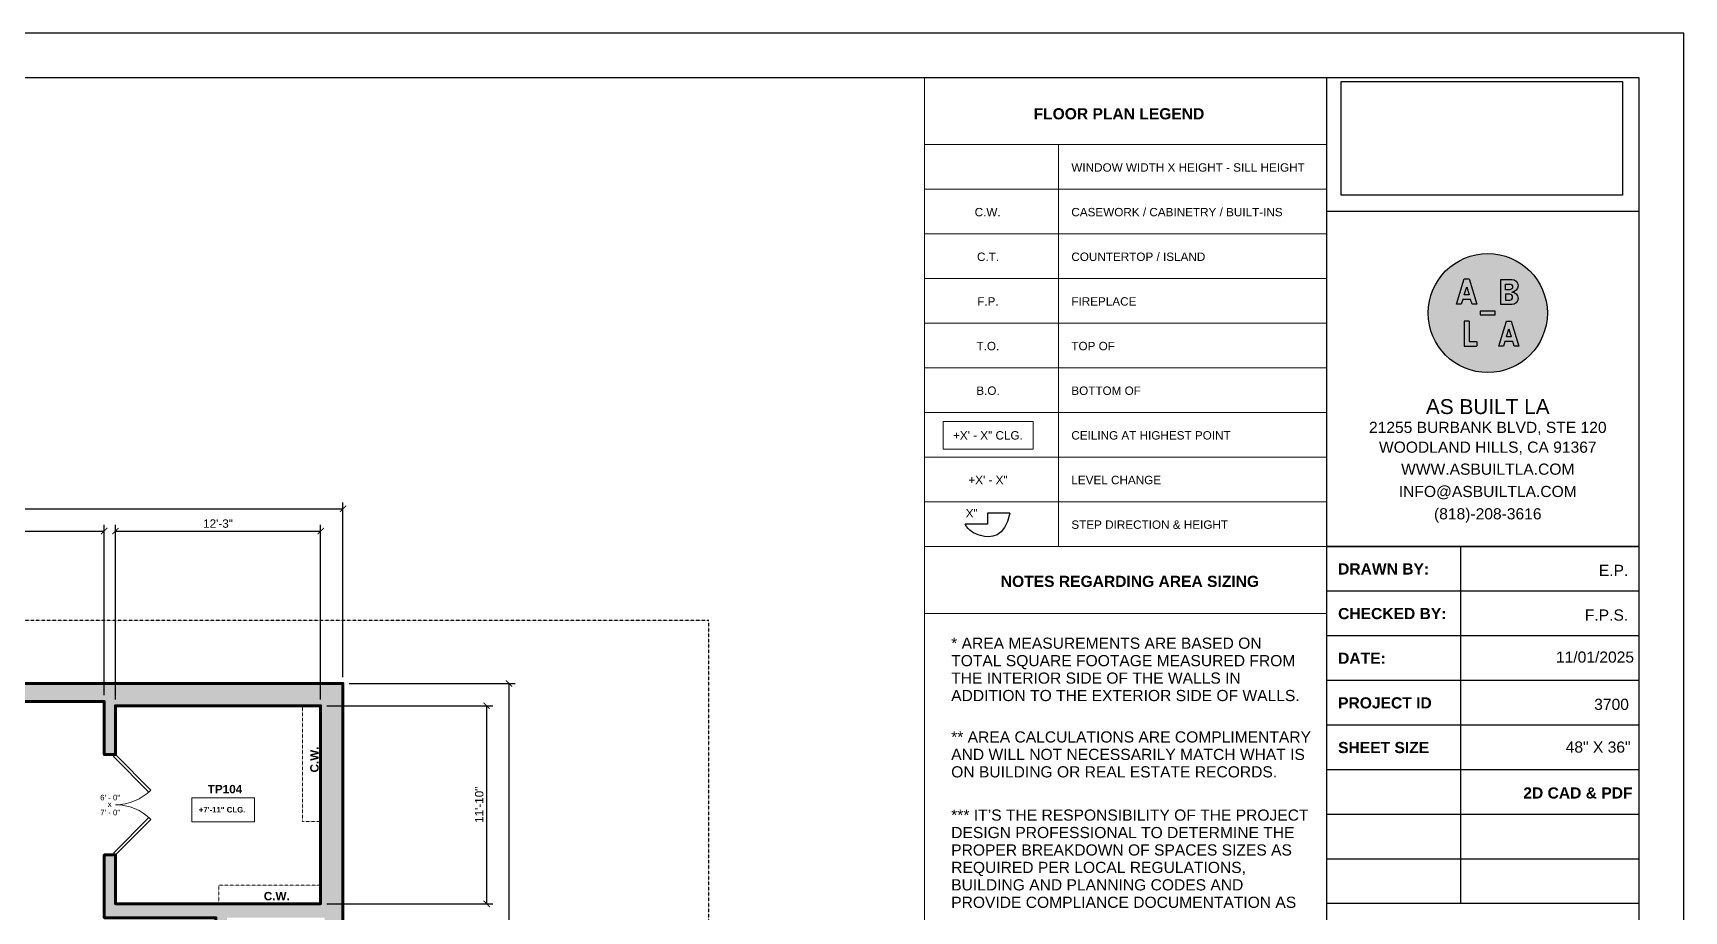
# Model space of a CAD drawing. Header units: inches. Extents: x -2078 to 106214, y -964 to 6385.
# Drawn here: x 45079 to 46262, y 4603 to 5233 of the extents above; entities that cross this region are included whole.
import ezdxf

# ---------------------------------------------------------------- set-up
doc = ezdxf.new("R2010")
doc.units = ezdxf.units.IN
doc.header["$MEASUREMENT"] = 0
doc.set_wipeout_variables(frame=1)
doc.linetypes.add('HIDDEN2', pattern=[0.1875, 0.125, -0.0625])
for name, color, linetype, lineweight in [('A-ANNO', 2, 'Continuous', 5), ('A-ANNO-DIMS', 1, 'Continuous', 9), ('A-DETAIL-2', 20, 'Continuous', 25), ('A-DETAIL-3', 40, 'Continuous', 15), ('A-DOOR', 1, 'Continuous', 18), ('A-HIDDEN', 2, 'HIDDEN2', 18), ('A-WALL', 3, 'Continuous', 40)]:
    doc.layers.add(name, color=color, linetype=linetype, lineweight=lineweight)
doc.layers.add('A-HATCH', color=9, linetype='Continuous')
doc.layers.add('A-TB', color=7, linetype='Continuous')
doc.styles.add('Arial_1', font='arial.ttf', dxfattribs={"height": 0.0625})
doc.styles.add('Arial_3', font='arial.ttf', dxfattribs={"height": 0.125})
doc.styles.add('Arial_4', font='arial.ttf', dxfattribs={"height": 3})
doc.styles.add('Arial_6', font='arial.ttf', dxfattribs={"height": 0.09375})
doc.styles.add('Arial_B', font='arialbd.ttf', dxfattribs={"height": 4.5})
doc.styles.add('Arial_B_1', font='arialbd.ttf', dxfattribs={"height": 3})
doc.styles.add('Arial_B_2', font='arialbd.ttf', dxfattribs={"height": 0.125})
doc.styles.add('Arial_B_3', font='arialbd.ttf', dxfattribs={"height": 0.0625})
doc.styles.add('JC', font='arial.ttf', dxfattribs={"height": 0.125})
doc.dimstyles.new('JC-DIMS', dxfattribs={"dimtxt": 0.125, "dimasz": 0.09375, "dimexe": 0.09375, "dimexo": 0.09375, "dimgap": 0.046875, "dimtad": 1, "dimdec": 1, "dimzin": 0, "dimdsep": 46, "dimlunit": 4, "dimtxsty": 'JC', "dimblk": 'ARCHTICK', "dimcen": 0.09, "dimclrd": 1, "dimclre": 1, "dimclrt": 256, "dimadec": 0, "dimazin": 0, "dimtfac": 1, "dimtdec": 1, "dimtofl": 0, "dimtmove": 1, "dimatfit": 3, "dimfxl": 1, "dimtolj": 1, "dimtzin": 0, "dimarcsym": 0})
picture_1 = doc.add_image_def('image1.png', size_in_pixel=(151, 61))

# ---------------------------------------------------------------- blocks, each defined once
blk = doc.blocks.new('Logo - ABLA - CAD Format')
at = {"layer": 'A-HATCH', "true_color": 0xc9ee63}
h = blk.add_hatch(color=71, dxfattribs=at)
h.dxf.hatch_style = 1
h.paths.add_polyline_path([(-0.707, 0.887), (-0.79, 0.617), (-0.624, 0.617)], flags=0)
h.paths.add_polyline_path([(0.595, 0.782), (0.736, 0.782, 1), (0.736, 0.977), (0.595, 0.977)], flags=0)
h.paths.add_polyline_path([(0.595, 0.438), (0.736, 0.438, 1), (0.736, 0.632), (0.595, 0.632)], flags=0)
h.paths.add_polyline_path([(0.624, -0.797), (0.79, -0.797), (0.707, -0.527)], flags=0)
h.paths.add_polyline_path([(-2, 0, 1), (2, 0, 1)])
h.paths.add_polyline_path([(0.803, 0.283), (0.44, 0.283), (0.44, 1.132), (0.803, 1.132, -1), (0.803, 0.707, -1)], flags=16)
h.paths.add_polyline_path([(0.736, 0.438), (0.595, 0.438), (0.595, 0.632), (0.736, 0.632, -1)], flags=0)
h.paths.add_polyline_path([(0.787, -0.267), (1.048, -1.116), (0.888, -1.116), (0.839, -0.957), (0.575, -0.957), (0.526, -1.116), (0.367, -1.116), (0.627, -0.267)], flags=16)
h.paths.add_polyline_path([(0.736, 0.782), (0.595, 0.782), (0.595, 0.977), (0.736, 0.977, -1)], flags=0)
h.paths.add_polyline_path([(0.707, -0.527), (0.79, -0.797), (0.624, -0.797)], flags=0)
h.paths.add_polyline_path([(0.25, 0.062), (0.25, -0.062), (-0.25, -0.062), (-0.25, 0.062)], flags=16)
h.paths.add_polyline_path([(-0.367, 0.298), (-0.526, 0.298), (-0.575, 0.458), (-0.839, 0.458), (-0.888, 0.298), (-1.048, 0.298), (-0.787, 1.147), (-0.627, 1.147)], flags=16)
h.paths.add_polyline_path([(-0.627, -0.267), (-0.627, -0.957), (-0.367, -0.957), (-0.367, -1.116), (-0.787, -1.116), (-0.787, -0.267)], flags=16)
h.paths.add_polyline_path([(-0.624, 0.617), (-0.79, 0.617), (-0.707, 0.887)], flags=0)
at = {"layer": 'A-HATCH'}
h = blk.add_hatch(color=250, dxfattribs=at)
h.dxf.hatch_style = 1
h.paths.add_polyline_path([(-0.627, 1.147), (-0.787, 1.147), (-1.048, 0.298), (-0.888, 0.298), (-0.839, 0.458), (-0.575, 0.458), (-0.526, 0.298), (-0.367, 0.298)])
h.paths.add_polyline_path([(-0.624, 0.617), (-0.79, 0.617), (-0.707, 0.887)], flags=16)
h.paths.add_polyline_path([(0.44, 0.283), (0.803, 0.283, 1), (0.803, 0.707, 1), (0.803, 1.132), (0.44, 1.132)])
h.paths.add_polyline_path([(0.595, 0.438), (0.595, 0.632), (0.736, 0.632, -1), (0.736, 0.438)], flags=16)
h.paths.add_polyline_path([(0.595, 0.782), (0.595, 0.977), (0.736, 0.977, -1), (0.736, 0.782)], flags=16)
h.paths.add_polyline_path([(0.367, -1.116), (0.526, -1.116), (0.575, -0.957), (0.839, -0.957), (0.888, -1.116), (1.048, -1.116), (0.787, -0.267), (0.627, -0.267)])
h.paths.add_polyline_path([(0.707, -0.527), (0.79, -0.797), (0.624, -0.797)], flags=16)
h.paths.add_polyline_path([(0.25, -0.062), (0.25, 0.062), (-0.25, 0.062), (-0.25, -0.062)])
h.paths.add_polyline_path([(-0.787, -1.116), (-0.367, -1.116), (-0.367, -0.957), (-0.627, -0.957), (-0.627, -0.267), (-0.787, -0.267)])
at = {"layer": 'A-HATCH', "true_color": 0xc9ee63}
h = blk.add_hatch(color=71, dxfattribs=at)
h.dxf.hatch_style = 1
h.paths.add_polyline_path([(-0.707, 0.887), (-0.79, 0.617), (-0.624, 0.617)])
h.paths.add_polyline_path([(0.736, 0.782, 1), (0.736, 0.977), (0.595, 0.977), (0.595, 0.782)])
h.paths.add_polyline_path([(0.595, 0.632), (0.595, 0.438), (0.736, 0.438, 1), (0.736, 0.632)])
h.paths.add_polyline_path([(0.624, -0.797), (0.79, -0.797), (0.707, -0.527)])
blk.add_circle((0, 0), 2)
at = {"layer": 'A-HATCH', "color": 250}
for points in [[(-0.627, 1.147), (-0.367, 0.298), (-0.526, 0.298), (-0.575, 0.458), (-0.839, 0.458), (-0.888, 0.298), (-1.048, 0.298), (-0.787, 1.147)], [(-0.707, 0.887), (-0.624, 0.617), (-0.79, 0.617)], [(0.25, 0.062), (-0.25, 0.062), (-0.25, -0.062), (0.25, -0.062)], [(0.787, -0.267), (1.048, -1.116), (0.888, -1.116), (0.839, -0.957), (0.575, -0.957), (0.526, -1.116), (0.367, -1.116), (0.627, -0.267)], [(0.707, -0.527), (0.79, -0.797), (0.624, -0.797)]]:
    blk.add_lwpolyline(points, close=True, dxfattribs=at)
for points in [[(0.803, 0.707, -1), (0.803, 0.283), (0.44, 0.283), (0.44, 1.132), (0.803, 1.132, -1)], [(0.595, 0.977), (0.736, 0.977, -1), (0.736, 0.782), (0.595, 0.782)], [(0.595, 0.438), (0.736, 0.438, 1), (0.736, 0.632), (0.595, 0.632)]]:
    blk.add_lwpolyline(points, format="xyb", close=True, dxfattribs=at)
for points in [[(-0.787, -0.267), (-0.787, -1.116), (-0.367, -1.116)], [(-0.627, -0.267), (-0.787, -0.267)], [(-0.627, -0.267), (-0.627, -0.957), (-0.367, -0.957)], [(-0.367, -0.957), (-0.367, -1.116)]]:
    blk.add_lwpolyline(points, dxfattribs=at)
blk = doc.blocks.new('TB-INFO-ABLA')
blk.add_wipeout([(168, 180), (168, 0), (0, 0), (0, 180)])
blk.add_wipeout([(168, 180), (168, 0), (0, 0), (0, 180)])
at = {"xscale": 16, "yscale": 16, "zscale": 16}
blk.add_blockref('Logo - ABLA - CAD Format', (86.6, 125.44), dxfattribs=at)
at = {"char_height": 6, "width": 168.6195, "attachment_point": 2, "style": 'JC', "bg_fill": 2}
for s, insert in [('21255 BURBANK BLVD, STE 120', (86.6, 66.99)), ('(818)-208-3616', (86.6, 20.54))]:
    blk.add_mtext(s, dxfattribs=dict(at, insert=insert))
for s, insert in [('WOODLAND HILLS, CA 91367', (86.6, 56.36)), ('INFO@ASBUILTLA.COM', (86.6, 32.54))]:
    blk.add_mtext(s, dxfattribs=dict(at, insert=insert))
at = {"insert": (86.6, 44.54), "char_height": 6, "width": 168.6195, "attachment_point": 2, "style": 'JC', "bg_fill": 2}
blk.add_mtext('WWW.ASBUILTLA.COM', dxfattribs=at)
blk.add_lwpolyline([(168, 180), (0, 180), (0, 0), (168, 0)], close=True)
at = {"insert": (86.6, 75.11), "char_height": 8, "width": 154.3467, "attachment_point": 5, "style": 'JC', "bg_fill": 2}
blk.add_mtext('AS BUILT LA ', dxfattribs=at)
blk = doc.blocks.new('JC_TB_48x36 - JC_TB_4836-1441736-Floor Plans')
at = {"layer": 'A-TB'}
for p, q in [((47.997, 24.012), (-0.003, 24.012)), ((47.997, -11.988), (47.997, 24.012)), ((47.497, 23.512), (0.747, 23.512)), ((43.997, 23.512), (43.997, -11.488)), ((47.497, 18.262), (43.997, 18.262)), ((47.497, 17.762), (43.997, 17.762)), ((47.497, 17.262), (43.997, 17.262)), ((47.497, 16.762), (43.997, 16.762)), ((47.497, 16.262), (43.997, 16.262)), ((47.497, 15.762), (43.997, 15.762)), ((47.497, 15.262), (43.997, 15.262)), ((47.497, 14.762), (43.997, 14.762)), ((47.497, 14.262), (43.997, 14.262))]:
    blk.add_line(p, q, dxfattribs=at)
at = {"layer": 'A-TB', "char_height": 0.125, "attachment_point": 1, "bg_fill": 3, "box_fill_scale": 1.25, "bg_fill_color": 256, "bg_fill_true_color": 13158600, "bg_fill_transparency": 0}
for s, insert, width, style in [('DRAWN BY:', (44.126, 18.073), 1.22463, 'Arial_B_2'), ('CHECKED BY:', (44.126, 17.573), 1.4645, 'Arial_B_2'), ('DATE:', (44.126, 17.073), 0.63441, 'Arial_B_2'), ('PROJECT ID', (44.126, 16.573), 1.26566, 'Arial_B_2'), ('SHEET SIZE', (44.126, 16.073), 1.23725, 'Arial_B_2'), ('48" X 36"', (46.673, 16.078), 0.87428, 'Arial_3')]:
    blk.add_mtext(s, dxfattribs=dict(at, insert=insert, width=width, style=style))
at = {"layer": 'A-TB'}
for p, q in [((47.497, -11.488), (47.497, 23.512)), ((45.497, 18.262), (45.497, 14.262))]:
    blk.add_line(p, q, dxfattribs=at)
blk = doc.blocks.new('JC_DOUBLE DOOR - DOUBLE DOOR-1476838-1-1st Floor - Athletic Pavilion')
at = {"layer": 'A-DOOR', "lineweight": 30}
for p, q in [((-36, 4), (-10.5, 29.5)), ((-9.1, 28), (-34.6, 2.6)), ((-10.5, 29.5), (-9.1, 28)), ((10.5, 29.5), (9.1, 28)), ((9.1, 28), (34.6, 2.6)), ((36, 4), (10.5, 29.5)), ((-34.6, 2.6), (-36, 4)), ((34.6, 2.6), (36, 4))]:
    blk.add_line(p, q, dxfattribs=at)
at = {"layer": 'A-DOOR', "lineweight": 9}
for centre, start, end in [((-36, 4), 0, 45), ((36, 4), 135, 180)]:
    blk.add_arc(centre, 36, start, end, dxfattribs=at)
blk = doc.blocks.new('_ArchTick')
at = {"color": 0, "linetype": 'ByBlock', "const_width": 0.15}
blk.add_lwpolyline([(-0.5, -0.5), (0.5, 0.5)], dxfattribs=at)
blk = doc.blocks.new('*D2244')
at = {"layer": 'A-ANNO-DIMS', "color": 1, "lineweight": -2, "transparency": 16777216}
for p, q in [((45138.4, 4755), (45138.4, 4880.2)), ((45138.4, 4875.7), (45285.4, 4875.7)), ((45285.4, 4755), (45285.4, 4880.2))]:
    blk.add_line(p, q, dxfattribs=at)
at = {"layer": 'Defpoints', "color": 0, "transparency": 16777216}
for p in [(45285.4, 4875.7), (45138.4, 4750.5), (45285.4, 4750.5)]:
    blk.add_point(p, dxfattribs=at)
at = {"layer": 'A-ANNO-DIMS', "color": 1, "lineweight": -2, "transparency": 16777216, "xscale": 4.5, "yscale": 4.5, "zscale": 4.5, "rotation": 180}
blk.add_blockref('_ArchTick', (45138.4, 4875.7), dxfattribs=at)
at = {"layer": 'A-ANNO-DIMS', "color": 1, "lineweight": -2, "transparency": 16777216, "xscale": 4.5, "yscale": 4.5, "zscale": 4.5}
blk.add_blockref('_ArchTick', (45285.4, 4875.7), dxfattribs=at)
at = {"layer": 'A-ANNO-DIMS', "color": 2, "transparency": 16777216, "insert": (45211.9, 4881), "char_height": 6, "width": 0.487, "attachment_point": 5, "style": 'JC'}
blk.add_mtext('\\A1;12\'-3"', dxfattribs=at)
blk = doc.blocks.new('*D2264')
at = {"layer": 'A-ANNO-DIMS', "color": 1, "lineweight": -2, "transparency": 16777216}
for p, q in [((44081.4, 4758), (44081.4, 4880.2)), ((44081.4, 4875.7), (45130.4, 4875.7)), ((45130.4, 4758), (45130.4, 4880.2))]:
    blk.add_line(p, q, dxfattribs=at)
at = {"layer": 'Defpoints', "color": 0, "transparency": 16777216}
for p in [(45130.4, 4875.7), (44081.4, 4753.5), (45130.4, 4753.5)]:
    blk.add_point(p, dxfattribs=at)
at = {"layer": 'A-ANNO-DIMS', "color": 1, "lineweight": -2, "transparency": 16777216, "xscale": 4.5, "yscale": 4.5, "zscale": 4.5, "rotation": 180}
blk.add_blockref('_ArchTick', (44081.4, 4875.7), dxfattribs=at)
at = {"layer": 'A-ANNO-DIMS', "color": 1, "lineweight": -2, "transparency": 16777216, "xscale": 4.5, "yscale": 4.5, "zscale": 4.5}
blk.add_blockref('_ArchTick', (45130.4, 4875.7), dxfattribs=at)
at = {"layer": 'A-ANNO-DIMS', "color": 2, "transparency": 16777216, "insert": (44605.9, 4881), "char_height": 6, "width": 0.487, "attachment_point": 5, "style": 'JC'}
blk.add_mtext('\\A1;87\'-5"', dxfattribs=at)
blk = doc.blocks.new('*D2266')
at = {"layer": 'A-ANNO-DIMS', "color": 1, "lineweight": -2, "transparency": 16777216}
for p, q in [((43561.4, 4698.7), (43561.4, 4896.2)), ((45301.4, 4771), (45301.4, 4896.2)), ((43561.4, 4891.7), (45301.4, 4891.7))]:
    blk.add_line(p, q, dxfattribs=at)
at = {"layer": 'Defpoints', "color": 0, "transparency": 16777216}
for p in [(45301.4, 4891.7), (45301.4, 4766.5), (43561.4, 4694.2)]:
    blk.add_point(p, dxfattribs=at)
at = {"layer": 'A-ANNO-DIMS', "color": 1, "lineweight": -2, "transparency": 16777216, "xscale": 4.5, "yscale": 4.5, "zscale": 4.5, "rotation": 180}
blk.add_blockref('_ArchTick', (43561.4, 4891.7), dxfattribs=at)
at = {"layer": 'A-ANNO-DIMS', "color": 1, "lineweight": -2, "transparency": 16777216, "xscale": 4.5, "yscale": 4.5, "zscale": 4.5}
blk.add_blockref('_ArchTick', (45301.4, 4891.7), dxfattribs=at)
at = {"layer": 'A-ANNO-DIMS', "color": 2, "transparency": 16777216, "insert": (44431.4, 4897), "char_height": 6, "width": 0.574, "attachment_point": 5, "style": 'JC'}
blk.add_mtext("\\A1;145'", dxfattribs=at)
blk = doc.blocks.new('*D2292')
at = {"layer": 'A-ANNO-DIMS', "color": 1, "lineweight": -2, "transparency": 16777216}
for p, q in [((45289.9, 4750.5), (45408.8, 4750.5)), ((45404.3, 4750.5), (45404.3, 4608.5)), ((45289.9, 4608.5), (45408.8, 4608.5))]:
    blk.add_line(p, q, dxfattribs=at)
at = {"layer": 'Defpoints', "color": 0, "transparency": 16777216}
for p in [(45285.4, 4750.5), (45285.4, 4608.5), (45404.3, 4608.5)]:
    blk.add_point(p, dxfattribs=at)
at = {"layer": 'A-ANNO-DIMS', "color": 1, "lineweight": -2, "transparency": 16777216, "xscale": 4.5, "yscale": 4.5, "zscale": 4.5}
for p, rotation in [((45404.3, 4750.5), 90), ((45404.3, 4608.5), 270)]:
    blk.add_blockref('_ArchTick', p, dxfattribs=dict(at, rotation=rotation))
at = {"layer": 'A-ANNO-DIMS', "color": 2, "transparency": 16777216, "insert": (45399, 4679.5), "char_height": 6, "width": 0.574, "attachment_point": 5, "rotation": 90, "style": 'JC'}
blk.add_mtext('\\A1;11\'-10"', dxfattribs=at)
blk = doc.blocks.new('*D2294')
at = {"layer": 'A-ANNO-DIMS', "color": 1, "lineweight": -2, "transparency": 16777216}
for p, q in [((45305.9, 4766.5), (45424.8, 4766.5)), ((45420.3, 4766.5), (45420.3, 3552.5)), ((45305.9, 3552.5), (45424.8, 3552.5))]:
    blk.add_line(p, q, dxfattribs=at)
at = {"layer": 'Defpoints', "color": 0, "transparency": 16777216}
for p in [(45301.4, 4766.5), (45301.4, 3552.5), (45420.3, 3552.5)]:
    blk.add_point(p, dxfattribs=at)
at = {"layer": 'A-ANNO-DIMS', "color": 1, "lineweight": -2, "transparency": 16777216, "xscale": 4.5, "yscale": 4.5, "zscale": 4.5}
for p, rotation in [((45420.3, 4766.5), 90), ((45420.3, 3552.5), 270)]:
    blk.add_blockref('_ArchTick', p, dxfattribs=dict(at, rotation=rotation))
at = {"layer": 'A-ANNO-DIMS', "color": 2, "transparency": 16777216, "insert": (45415, 4159.5), "char_height": 6, "width": 0.574, "attachment_point": 5, "rotation": 90, "style": 'JC'}
blk.add_mtext('\\A1;101\'-2"', dxfattribs=at)
blk = doc.blocks.new('JC- existing door Tag_quad - JC- existing door Tag_quad-839775-1-1st Floor - Athletic Pavilion')
at = {"layer": 'A-ANNO', "insert": (-0.023, 0.038), "char_height": 0.0625, "width": 0.0505, "attachment_point": 1, "style": 'Arial_3', "bg_fill": 3, "box_fill_scale": 1.25, "bg_fill_color": 256, "bg_fill_true_color": 13158600, "bg_fill_transparency": 0}
blk.add_mtext('x', dxfattribs=at)

msp = doc.modelspace()

# ---------------------------------------------------------------- linework, layer by layer
at = {"layer": 'A-DETAIL-2'}
for p, q in [((45778.992, 4888.555), (45762.992, 4888.555)), ((45762.992, 4888.555), (45762.992, 4880.724)), ((45762.992, 4880.724), (45746.992, 4880.724))]:
    msp.add_line(p, q, dxfattribs=at)
msp.add_open_spline([(45778.992, 4888.555), (45775.497, 4870.574), (45757.793, 4870.574), (45749.552, 4875.974), (45746.992, 4880.724)], degree=3, knots=[0, 0, 0, 0, 0.0199103671, 0.0342127174, 0.0342127174, 0.0342127174, 0.0342127174], dxfattribs=at)
at = {"layer": 'A-DETAIL-3', "lineweight": 9}
for p, q in [((46005.88, 5200.663), (45717.88, 5200.663)), ((45717.88, 5200.663), (45717.88, 4864.663)), ((45717.88, 5200.663), (45717.88, 2960.663)), ((46005.88, 5152.663), (45717.88, 5152.663)), ((45813.88, 5152.663), (45813.88, 4864.663)), ((46005.88, 5120.663), (45717.88, 5120.663)), ((45717.88, 4864.663), (45717.88, 4464.663)), ((45717.88, 4816.663), (46005.88, 4816.663))]:
    msp.add_line(p, q, dxfattribs=at)

# ---------------------------------------------------------------- block references
at = {"xscale": 1.333333333333346, "yscale": 1.333333333333346, "zscale": 1.333333333333346}
msp.add_blockref('TB-INFO-ABLA', (46005.88, 4864.663), dxfattribs=at)

# ---------------------------------------------------------------- texts
at = {"layer": 'A-ANNO', "lineweight": 50, "char_height": 8, "attachment_point": 1}
for s, insert, width, style in [('FLOOR PLAN LEGEND', (45796.011, 5178.754), 147.46, 'Arial_B_3'), ('NOTES REGARDING AREA SIZING', (45772.529, 4843.628), 221.998, 'Arial_B_3'), ('* AREA MEASUREMENTS ARE BASED ON ', (45737.029, 4799.303), 273.508, 'Arial_4'), ('TOTAL SQUARE FOOTAGE MEASURED FROM ', (45737.029, 4786.803), 302.394, 'Arial_4'), ('THE INTERIOR SIDE OF THE WALLS IN ', (45737.029, 4774.303), 256.136, 'Arial_4'), ('ADDITION TO THE EXTERIOR SIDE OF WALLS.', (45737.029, 4761.803), 303.202, 'Arial_4'), ('** AREA CALCULATIONS ARE COMPLIMENTARY ', (45737.029, 4732.106), 315.928, 'Arial_4'), ('AND WILL NOT NECESSARILY MATCH WHAT IS ', (45737.029, 4719.606), 312.09, 'Arial_4'), ('ON BUILDING OR REAL ESTATE RECORDS.', (45737.029, 4707.106), 283.002, 'Arial_4'), ('2D CAD & PDF', (46146.796, 4691.974), 93.93, 'Arial_B_3'), ('*** IT', (45737.029, 4676.108), 31.714, 'Arial_4'), ('’', (45763.196, 4676.108), 3.03, 'Arial_4'), ('S THE RESPONSIBILITY OF THE PROJECT ', (45765.696, 4676.108), 279.972, 'Arial_4'), ('DESIGN PROFESSIONAL TO DETERMINE THE ', (45737.029, 4663.608), 301.99, 'Arial_4'), ('PROPER BREAKDOWN OF SPACES SIZES AS ', (45737.029, 4651.108), 300.98, 'Arial_4'), ('REQUIRED PER LOCAL REGULATIONS, ', (45737.029, 4638.608), 259.57, 'Arial_4'), ('BUILDING AND PLANNING CODES AND ', (45737.029, 4626.108), 257.146, 'Arial_4'), ('PROVIDE COMPLIANCE DOCUMENTATION AS ', (45737.029, 4613.608), 303, 'Arial_4')]:
    msp.add_mtext(s, dxfattribs=dict(at, insert=insert, width=width, style=style))
at = {"layer": 'A-ANNO', "attachment_point": 1}
for s, insert, char_height, width, style in [('WINDOW WIDTH X HEIGHT - SILL HEIGHT', (45823.088, 5139.28), 6, 205.232, 'Arial_6'), ('C.W.', (45753.829, 5107.28), 6, 23.23, 'Arial_6'), ('CASEWORK / CABINETRY / BUILT-INS', (45823.088, 5107.28), 6, 185.436, 'Arial_6'), ('C.T.', (45755.495, 5075.28), 6, 19.392, 'Arial_6'), ('COUNTERTOP / ISLAND', (45823.088, 5075.28), 6, 117.766, 'Arial_6'), ('F.P.', (45755.662, 5043.28), 6, 18.786, 'Arial_6'), ('FIREPLACE', (45823.088, 5043.28), 6, 56.964, 'Arial_6'), ('T.O.', (45755.162, 5011.28), 6, 19.998, 'Arial_6'), ('TOP OF', (45823.088, 5011.28), 6, 38.38, 'Arial_6'), ('B.O.', (45754.995, 4979.28), 6, 20.604, 'Arial_6'), ('BOTTOM OF ', (45823.088, 4979.28), 6, 64.236, 'Arial_6'), ('+X\' - X" CLG.', (45738.335, 4947.28), 6, 61.004, 'Arial_6'), ('CEILING AT HIGHEST POINT', (45823.088, 4947.28), 6, 139.38, 'Arial_6'), ('+X\' - X"', (45749.329, 4915.28), 6, 34.138, 'Arial_6'), ('LEVEL CHANGE', (45823.088, 4915.28), 6, 78.982, 'Arial_6'), ('X"', (45747.413, 4891.438), 6, 10.302, 'Arial_6'), ('STEP DIRECTION & HEIGHT', (45823.088, 4883.28), 6, 137.36, 'Arial_6'), ('TP104', (45204.528, 4693.725), 6, 46.056, 'Arial_B'), ('+7\'-11" CLG.', (45198.142, 4677.966), 4, 41.814, 'Arial_B_1'), ('C.W.', (45244.668, 4617.033), 6, 22.624, 'Arial_B')]:
    msp.add_mtext(s, dxfattribs=dict(at, insert=insert, char_height=char_height, width=width, style=style))
at = {"layer": 'A-ANNO', "insert": (45277.929, 4702.634), "char_height": 6, "width": 22.624, "attachment_point": 1, "rotation": 90, "style": 'Arial_B'}
msp.add_mtext('C.W.', dxfattribs=at)
at = {"layer": 'A-ANNO', "insert": (45127.493, 4686.67), "char_height": 4, "width": 17.978, "attachment_point": 1, "style": 'Arial_1', "bg_fill": 3, "box_fill_scale": 1.25, "bg_fill_color": 256, "bg_fill_true_color": 13158600, "bg_fill_transparency": 0}
msp.add_mtext('6\' - 0"', dxfattribs=at)
at = {"layer": 'A-TB', "char_height": 8, "attachment_point": 1, "style": 'Arial_4', "bg_fill": 3, "box_fill_scale": 1.25, "bg_fill_color": 256, "bg_fill_true_color": 13158600, "bg_fill_transparency": 0}
for s, insert, width in [('E.P.', (46200.899, 4851.482), 25.856), ('F.P.S.', (46190.896, 4819.482), 37.976), ('3700', (46197.573, 4755.482), 29.896)]:
    msp.add_mtext(s, dxfattribs=dict(at, insert=insert, width=width))

# ---------------------------------------------------------------- next in the draw order: linework, layer by layer
at = {"layer": 'A-DETAIL-3', "lineweight": 9}
for p, q in [((46005.88, 4768.663), (46005.88, 5104.663)), ((46005.88, 5104.663), (46005.88, 5056.663)), ((46005.88, 5088.663), (45717.88, 5088.663)), ((46005.88, 5056.663), (45717.88, 5056.663)), ((46005.88, 5024.663), (45717.88, 5024.663)), ((46005.88, 4992.663), (45717.88, 4992.663)), ((46005.88, 4960.663), (45717.88, 4960.663)), ((46005.88, 4928.663), (45717.88, 4928.663)), ((46005.88, 4896.663), (45717.88, 4896.663)), ((46005.88, 4864.663), (45717.88, 4864.663)), ((46005.88, 4464.663), (46005.88, 4864.663))]:
    msp.add_line(p, q, dxfattribs=at)

# ---------------------------------------------------------------- next in the draw order: texts
at = {"layer": 'A-ANNO', "insert": (45127.493, 4675.988), "char_height": 4, "width": 17.978, "attachment_point": 1, "style": 'Arial_1', "bg_fill": 3, "box_fill_scale": 1.25, "bg_fill_color": 256, "bg_fill_true_color": 13158600, "bg_fill_transparency": 0}
msp.add_mtext('7\' - 0"', dxfattribs=at)

# ---------------------------------------------------------------- next in the draw order: block references
at = {"layer": 'A-TB', "xscale": 64, "yscale": 64, "zscale": 64}
msp.add_blockref('JC_TB_48x36 - JC_TB_4836-1441736-Floor Plans', (43190.08, 3695.863), dxfattribs=at)

# ---------------------------------------------------------------- next in the draw order: linework, layer by layer
at = {"layer": 'A-ANNO', "flags": 128}
for points in [[(45731.382, 4954.233), (45795.68, 4954.233), (45795.68, 4934.317), (45731.382, 4934.317)], [(45193.022, 4684.42), (45237.933, 4684.42), (45237.933, 4667.351), (45193.022, 4667.351)]]:
    msp.add_lwpolyline(points, close=True, dxfattribs=at)
at = {"layer": 'A-DETAIL-3', "lineweight": 9}
msp.add_line((45301.379, 4613.033), (45301.379, 4690.033), dxfattribs=at)
at = {"layer": 'A-HIDDEN', "lineweight": 9}
for p, q in [((45272.379, 4667.533), (45272.379, 4750.533)), ((45285.379, 4667.533), (45272.379, 4667.533)), ((45212.379, 4608.533), (45212.379, 4621.783)), ((45212.379, 4621.783), (45285.379, 4621.783))]:
    msp.add_line(p, q, dxfattribs=at)
at = {"layer": 'A-HIDDEN', "lineweight": 30}
msp.add_lwpolyline([(43668.404, 3503.533), (45563.379, 3503.533), (45563.379, 4811.533), (43668.404, 4811.533)], close=True, dxfattribs=at)

# ---------------------------------------------------------------- next in the draw order: block references
at = {"layer": 'A-DOOR', "rotation": 269.9999999999999}
msp.add_blockref('JC_DOUBLE DOOR - DOUBLE DOOR-1476838-1-1st Floor - Athletic Pavilion', (45134.379, 4679.533), dxfattribs=at)

# ---------------------------------------------------------------- next in the draw order: texts
at = {"layer": 'A-TB', "insert": (46170.179, 4789.351), "char_height": 8, "width": 52.52, "attachment_point": 1, "style": 'Arial_3', "bg_fill": 2}
msp.add_mtext('11/01/2025', dxfattribs=at)

# ---------------------------------------------------------------- next in the draw order: dimensions: what is measured, and where the dimension line sits
at = {"layer": 'A-ANNO-DIMS'}
for base, p1, p2, picture, middle in [((45301.379, 4891.728), (43561.379, 4694.204), (45301.379, 4766.533), '*D2266', (44431.379, 4897.041)), ((45130.379, 4875.728), (44081.379, 4753.533), (45130.379, 4753.533), '*D2264', (44605.879, 4881.041)), ((45285.379, 4875.728), (45138.379, 4750.533), (45285.379, 4750.533), '*D2244', (45211.879, 4881.043))]:
    dim = msp.add_linear_dim(base=base, p1=p1, p2=p2, dimstyle='JC-DIMS', override={"dimclrt": 2}, dxfattribs=at)
    dim.commit()
    dim.dimension.update_dxf_attribs({"geometry": picture, "text_midpoint": middle})
for base, p1, p2, picture, middle in [((45420.318, 3552.533), (45301.379, 4766.533), (45301.379, 3552.533), '*D2294', (45415.005, 4159.533)), ((45404.318, 4608.533), (45285.379, 4750.533), (45285.379, 4608.533), '*D2292', (45399.005, 4679.533))]:
    dim = msp.add_linear_dim(base=base, p1=p1, p2=p2, angle=90, dimstyle='JC-DIMS', override={"dimclrt": 2}, dxfattribs=at)
    dim.commit()
    dim.dimension.update_dxf_attribs({"geometry": picture, "text_midpoint": middle})

# ---------------------------------------------------------------- next in the draw order: pictures from other files: only their frames are drawn
at = {"color": 7, "true_color": 0xffffff}
image = msp.add_image(picture_1, insert=(46016.25, 5116.539), size_in_units=(201.555, 81.423), dxfattribs=at)
image.dxf.flags = 15

# ---------------------------------------------------------------- next in the draw order: block references
at = {"layer": 'A-ANNO', "xscale": 64, "yscale": 64, "zscale": 64}
msp.add_blockref('JC- existing door Tag_quad - JC- existing door Tag_quad-839775-1-1st Floor - Athletic Pavilion', (45134.379, 4679.533), dxfattribs=at)

# ---------------------------------------------------------------- next in the draw order: hatches: boundary and pattern name
at = {"layer": 'A-HATCH'}
h = msp.add_hatch(color=256, dxfattribs=at)
h.dxf.hatch_style = 1
h.paths.add_polyline_path([(45301.379, 4766.533), (43718.379, 4766.533), (43718.379, 4694.204), (43561.379, 4694.204), (43561.379, 4569.204), (43522.379, 4569.204), (43522.379, 4561.204), (43574.379, 4561.204), (43574.379, 4681.204), (43718.379, 4681.204), (43718.379, 4676.408), (43734.379, 4676.408), (43734.379, 4751.533), (43860.379, 4751.533), (43860.379, 4689.033), (43868.379, 4689.033), (43868.379, 4753.533), (44076.379, 4753.533), (44076.379, 4747.533), (44081.379, 4747.533), (44081.379, 4753.533), (45130.379, 4753.533), (45130.379, 4715.533), (45138.379, 4715.533), (45138.379, 4750.533), (45285.379, 4750.533), (45285.379, 4608.533), (45138.379, 4608.533), (45138.379, 4643.533), (45130.379, 4643.533), (45130.379, 4598.533), (45210.379, 4598.533), (45210.379, 4400.533), (45131.379, 4400.533), (45131.379, 4371.533), (45035.379, 4371.533), (45035.379, 4365.533), (45085.146, 4365.533), (45085.146, 4351.533), (45103.146, 4351.533), (45103.146, 4365.533), (45137.379, 4365.533), (45137.379, 4392.533), (45210.379, 4392.533), (45210.379, 4381.696), (45218.379, 4381.696), (45218.379, 4598.533), (45288.379, 4598.533), (45288.379, 4499.92), (45288.379, 4272.533), (45157.379, 4272.533), (45157.379, 4266.533), (45199.506, 4266.533), (45199.506, 4264.533), (45288.379, 4264.533), (45288.379, 3976.533), (45111.379, 3976.533), (45111.379, 4266.533), (45121.379, 4266.533), (45121.379, 4272.533), (45106.379, 4272.533), (45106.379, 3975.928), (45077.379, 3975.928), (45077.379, 3964.928), (45074.382, 3964.928), (45074.382, 3959.928), (45076.382, 3959.928), (45076.382, 3848.928), (45082.382, 3848.928), (45082.382, 3941.533), (45122.382, 3941.533), (45122.382, 3964.533), (45288.379, 3964.533), (45288.379, 3642.533), (45150.379, 3642.533), (45150.379, 3634.533), (45288.379, 3634.533), (45288.379, 3564.533), (44978.382, 3564.533), (44978.382, 3959.928), (45026.382, 3959.928), (45026.382, 3964.928), (44978.382, 3964.928), (44978.382, 3987.533), (44972.382, 3987.533), (44972.382, 3567.533), (44786.382, 3567.533), (44786.382, 3690.533), (44780.382, 3690.533), (44780.382, 3567.533), (44603.382, 3567.533), (44603.382, 3634.533), (44734.369, 3634.533), (44734.369, 3640.533), (44603.382, 3640.533), (44603.382, 4028.533), (44638.379, 4028.533), (44638.379, 4060.533), (44659.379, 4060.533), (44659.379, 4066.533), (44638.379, 4066.533), (44638.379, 4226.533), (44631.379, 4226.533), (44631.379, 4207.533), (44557.379, 4207.533), (44557.379, 4201.533), (44631.379, 4201.533), (44631.379, 4089.166), (44631.379, 4050.079), (44631.379, 4034.533), (44626.835, 4034.533), (44585.747, 4034.533), (44472.379, 4034.533), (44472.379, 4087.533), (44513.404, 4087.533), (44513.404, 4093.533), (44472.379, 4093.533), (44472.379, 4134.533), (44493.876, 4134.533), (44513.404, 4134.533), (44513.404, 4140.533), (44472.379, 4140.533), (44472.379, 4201.533), (44493.876, 4201.533), (44513.379, 4201.533), (44513.379, 4207.533), (44472.379, 4207.533), (44472.379, 4266.533), (44631.379, 4266.533), (44631.379, 4262.533), (44638.379, 4262.533), (44638.379, 4272.533), (44464.379, 4272.533), (44464.379, 4260.533), (44292.379, 4260.533), (44292.379, 4272.506), (44286.379, 4272.506), (44286.379, 4221.395), (44292.379, 4221.395), (44292.379, 4254.533), (44353.379, 4254.533), (44353.379, 4173.533), (44359.379, 4173.533), (44359.379, 4254.533), (44464.379, 4254.533), (44464.379, 4034.533), (44452.734, 4034.533), (44409.65, 4034.533), (44292.379, 4034.533), (44292.379, 4185.395), (44286.379, 4185.395), (44286.379, 4067.506), (44267.379, 4067.506), (44267.379, 4061.506), (44286.379, 4061.506), (44286.379, 4028.533), (44597.382, 4028.533), (44597.382, 3640.533), (44467.379, 3640.533), (44467.379, 3634.533), (44597.382, 3634.533), (44597.382, 3567.533), (44421.379, 3567.533), (44421.379, 3684.533), (44415.379, 3684.533), (44415.379, 3564.533), (44288.379, 3564.533), (44288.379, 3633.613), (44284.379, 3633.613), (44284.379, 3564.533), (44226.379, 3564.533), (44226.379, 3569.533), (44220.379, 3569.533), (44220.379, 3564.533), (43841.379, 3564.533), (43841.379, 3552.533), (43849.627, 3552.533), (43849.627, 3537.533), (43866.254, 3537.533), (43866.254, 3468.533), (43876.754, 3468.533), (43876.754, 3448.812), (43877.386, 3448.812), (43881.506, 3441.676), (43886.462, 3455.292), (43888.754, 3451.323), (43888.754, 3480.533), (43878.254, 3480.533), (43878.254, 3552.533), (45301.379, 3552.533)])

# ---------------------------------------------------------------- next in the draw order: linework, layer by layer
at = {"layer": 'A-WALL', "lineweight": 60}
for points in [[(43878.254, 3552.533), (45301.379, 3552.533), (45301.379, 4766.533), (43718.379, 4766.533)], [(44081.379, 4753.533), (45130.379, 4753.533), (45130.379, 4715.533), (45138.379, 4715.533), (45138.379, 4750.533), (45285.379, 4750.533), (45285.379, 4608.533), (45138.379, 4608.533), (45138.379, 4643.533), (45130.379, 4643.533), (45130.379, 4598.533), (45210.379, 4598.533), (45210.379, 4400.533), (45131.379, 4400.533), (45131.379, 4371.533), (45035.379, 4371.533)]]:
    msp.add_lwpolyline(points, dxfattribs=at)

doc.saveas('drawing.dxf')
